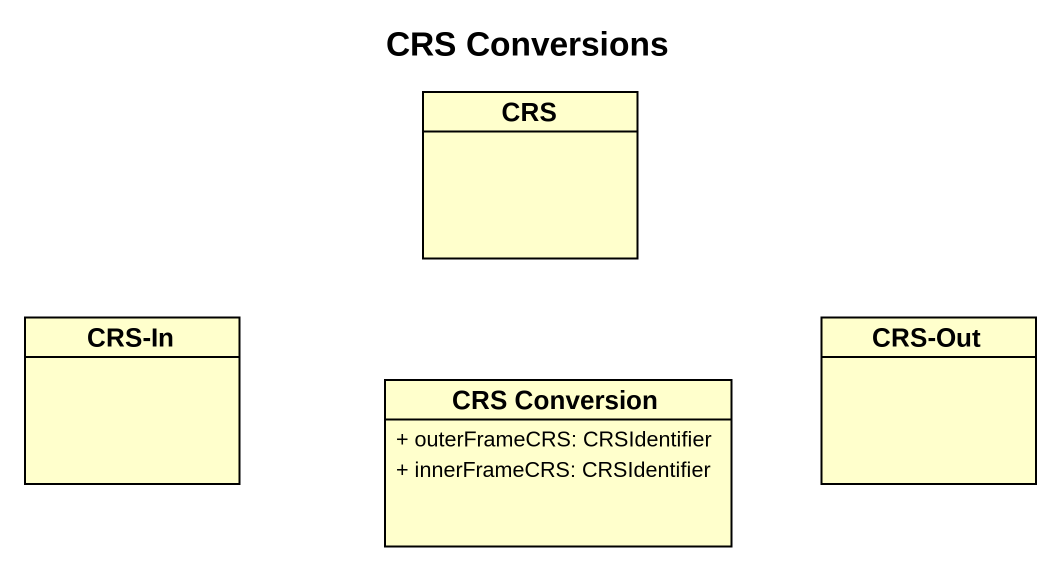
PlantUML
@startuml
title CRS Conversions
hide circle
hide empty members
skinparam classAttributeIconSize 0
class CRS
class "CRS-In" as CRS_In
class "CRS Conversion" as CRS_Conversion {
  + outerFrameCRS: CRSIdentifier
  + innerFrameCRS: CRSIdentifier
}
class "CRS-Out" as CRS_Out
@enduml
